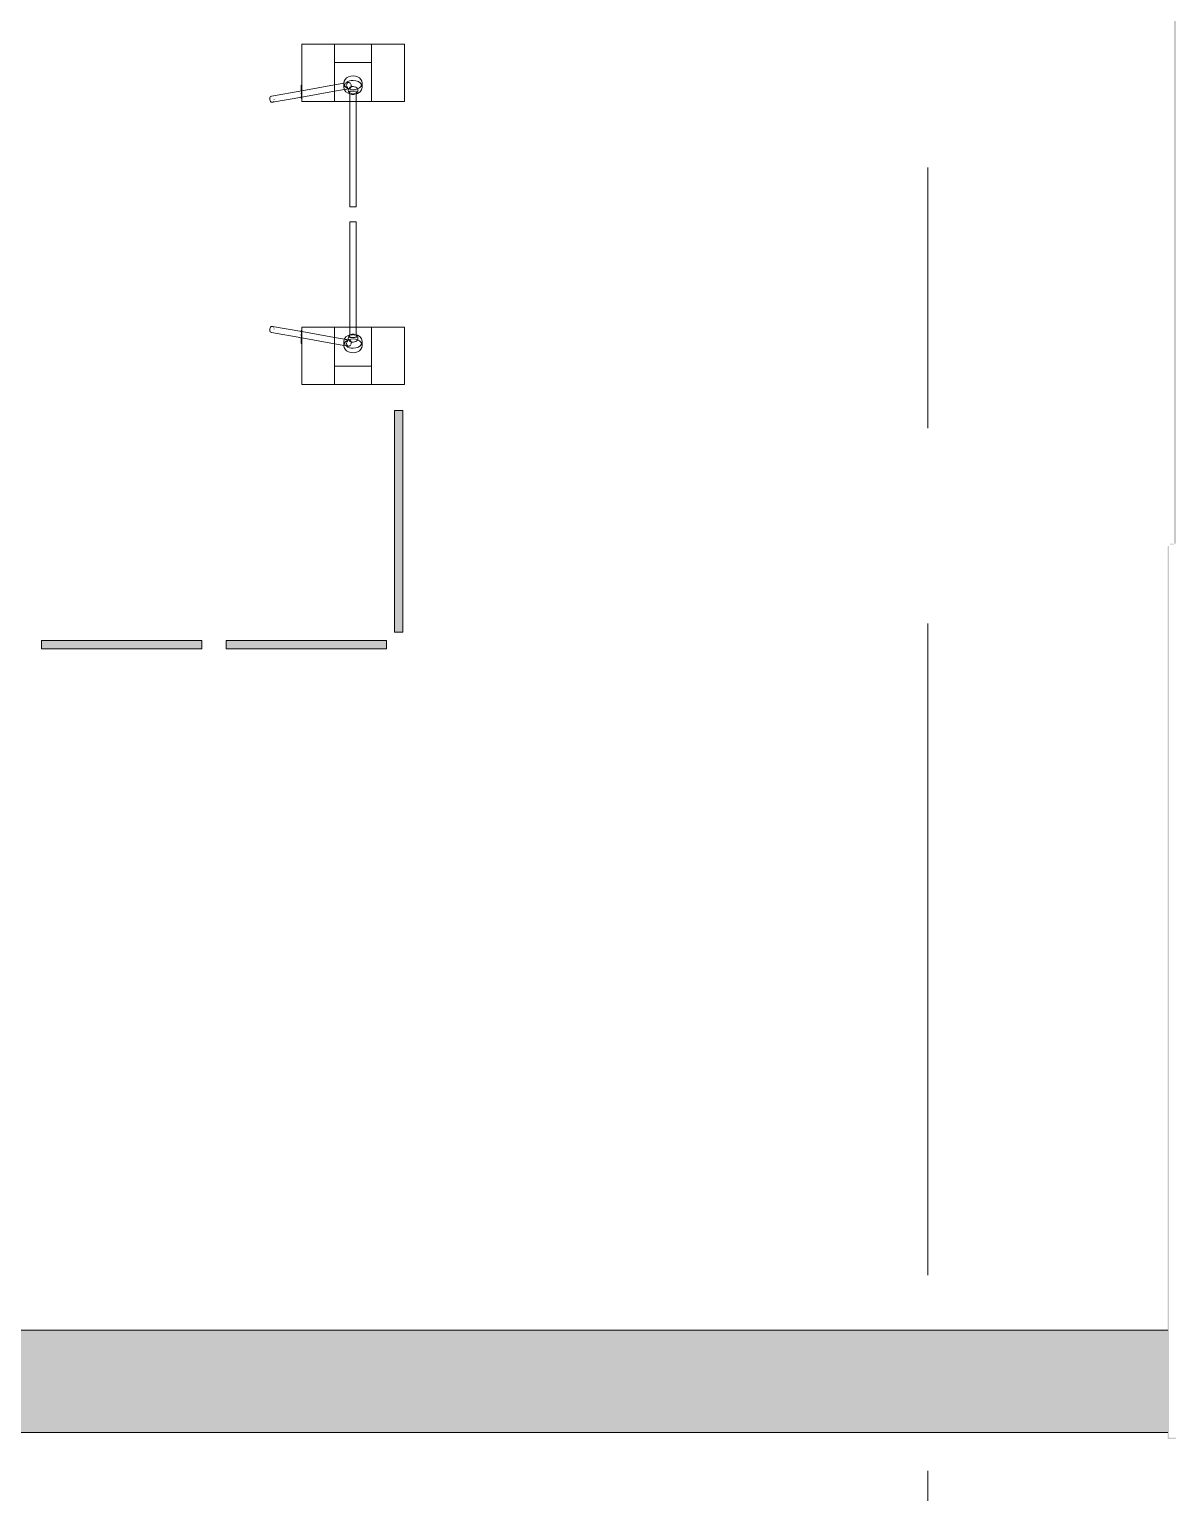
# Model space of a CAD drawing. Header units: millimetres. Extents: x -213911 to 415037, y -3642 to 107391.
# Drawn here: x 8197 to 13744, y 89792 to 96924 of the extents above; entities that cross this region are included whole.
import ezdxf

# ---------------------------------------------------------------- set-up
doc = ezdxf.new("R2010")
doc.units = ezdxf.units.MM
doc.linetypes.add('Осевая', pattern=[6350, 1270, -952.5, 3175, -952.5])
doc.layers.add('A-AREA-PATT-1', color=7, linetype='Continuous', lineweight=5, true_color=0xa5bae0, transparency=1)
doc.layers.add('A-FLOR-1', color=7, linetype='Continuous', lineweight=9, true_color=0xeef6ff, transparency=0.5)
for name, color, linetype, lineweight in [('A-FLOR', 7, 'Continuous', 9), ('A-GENM', 7, 'Continuous', 9), ('I-WALL', 7, 'Continuous', 5), ('Оси-2', 7, 'Осевая', 9)]:
    doc.layers.add(name, color=color, linetype=linetype, lineweight=lineweight)
doc.layers.add('M-EQPM-1', color=7, linetype='Continuous', lineweight=9, true_color=0xb2b2b2)

# ---------------------------------------------------------------- blocks, each defined once
blk = doc.blocks.new('Gotschlich_Турникет-трипод_Тумбовый_Modul_Cross _R18 - Modul Cross 2-Arm-31992132-Объем проектирования 1 этажа')
at = {"layer": 'A-GENM'}
for p, q in [((83, -250), (86.2, -250)), ((91.3, -250), (90.7, -250))]:
    blk.add_line(p, q, dxfattribs=at)
at = {"layer": 'M-EQPM-1'}
for p, q in [((-140, 250), (-140, 90)), ((-140, 90), (-140, 250)), ((-140, 250), (140, 250)), ((140, 250), (-140, 250)), ((140, 250), (140, 90)), ((140, 90), (140, 250)), ((-50.7, 90), (-140, 90)), ((-140, 90), (140, 90)), ((-140, 90), (-140, -90)), ((-140, 90), (-140, -90)), ((-140, -90), (-140, 90)), ((-140, 90), (-140, -90)), ((-140, 90), (140, 90)), ((-140, 90), (140, 90)), ((-140, -90), (-140, 90)), ((-140, 90), (-140, -90)), ((-140, 90), (140, 90)), ((-140, 90), (140, 90)), ((-140, 90), (140, 90)), ((-140, 90), (140, 90)), ((140, 90), (-50.7, 90)), ((-50.7, 90), (-50.7, -90)), ((140, -90), (140, 90)), ((140, -90), (140, 90)), ((140, 90), (140, -90)), ((140, -90), (140, 90)), ((140, 90), (140, -90)), ((70.8, 44.5), (49, 44.5)), ((94.8, 15), (88.7, 15)), ((140, 15), (94.8, 15)), ((653.7, 15), (140, 15)), ((47.1, -22.8), (50.9, -43.8)), ((49, -44.5), (70.8, -44.5)), ((50.9, -43.8), (59.1, -90)), ((77.3, -21.3), (76.7, -17.5)), ((78.6, -28.6), (77.7, -23.4)), ((80.4, -38.5), (79, -30.4)), ((89.6, -90), (80.9, -41)), ((88.7, -15), (94.8, -15)), ((94.8, -15), (140, -15)), ((140, -15), (653.7, -15)), ((140, -90), (-140, -90)), ((-140, -90), (-50.7, -90)), ((-140, -90), (140, -90)), ((140, -90), (-140, -90)), ((-140, -90), (140, -90)), ((140, -90), (-140, -90)), ((-140, -250), (-140, -90)), ((-140, -90), (-140, -250)), ((-140, -90), (59.2, -90)), ((-140, -90), (140, -90)), ((-50.7, -90), (140, -90)), ((59.1, -90), (87.7, -250)), ((64.5, -90), (67.3, -90)), ((67.8, -90), (71, -90)), ((71.6, -90), (74.9, -90)), ((75.6, -90), (78.8, -90)), ((79.4, -90), (82.4, -90)), ((83, -90), (85.4, -90)), ((89.1, -90), (140, -90)), ((118.2, -250), (89.6, -90)), ((140, -250), (140, -90)), ((140, -90), (140, -250)), ((-140, -250), (64.5, -250)), ((140, -250), (-140, -250)), ((63.6, -250), (60.8, -250)), ((60.8, -250), (63.6, -250)), ((60.8, -250), (60.8, -252)), ((63.6, -252), (60.8, -252)), ((60.8, -252), (63.6, -252)), ((64.9, -250), (62.5, -250)), ((62.5, -250), (65.8, -250)), ((62.5, -250), (62.5, -252)), ((65.8, -252), (62.5, -252)), ((62.5, -252), (64.9, -252)), ((63.6, -250), (65.8, -250)), ((63.6, -250), (63.6, -252)), ((65.8, -252), (63.6, -252)), ((63.9, -250), (65.6, -250)), ((63.9, -250), (63.9, -252)), ((65.6, -252), (63.9, -252)), ((65.7, -250), (64.5, -250)), ((64.5, -250), (64.5, -252)), ((64.5, -252), (65.7, -252)), ((65.6, -250), (64.9, -250)), ((64.9, -250), (64.9, -252)), ((64.9, -252), (65.6, -252)), ((65.6, -250), (65.7, -250)), ((66.4, -250), (65.6, -250)), ((65.7, -252), (65.6, -252)), ((65.6, -252), (66.4, -252)), ((65.7, -250), (67.2, -250)), ((65.7, -250), (65.7, -252)), ((67.2, -252), (65.7, -252)), ((65.8, -250), (78.2, -250)), ((65.8, -250), (65.8, -252)), ((78.2, -252), (65.8, -252)), ((78.2, -250), (66.4, -250)), ((66.4, -252), (78.2, -252)), ((67.2, -250), (78.2, -250)), ((77.5, -250), (67.2, -250)), ((67.2, -250), (77.5, -250)), ((67.2, -250), (67.2, -252)), ((67.2, -250), (73, -250)), ((76.7, -250), (67.2, -250)), ((67.2, -250), (77.5, -250)), ((77.5, -252), (67.2, -252)), ((67.2, -252), (77.5, -252)), ((78.2, -252), (67.2, -252)), ((67.2, -252), (76.7, -252)), ((73, -252), (67.2, -252)), ((69.5, -250), (68.9, -250)), ((68.9, -250), (68.9, -252)), ((68.9, -252), (69.5, -252)), ((69.8, -250), (69.5, -250)), ((69.5, -250), (69.5, -252)), ((69.5, -252), (70.9, -252)), ((70.3, -250), (69.8, -250)), ((70.9, -250), (70.3, -250)), ((78.2, -250), (70.9, -250)), ((70.9, -252), (78.2, -252)), ((73, -250), (74.2, -250)), ((73, -250), (73, -252)), ((74.2, -252), (73, -252)), ((74.2, -250), (75, -250)), ((75, -252), (74.2, -252)), ((75, -250), (78.2, -250)), ((75, -250), (75, -252)), ((78.2, -252), (75, -252)), ((78.1, -250), (76.7, -250)), ((76.7, -250), (76.7, -252)), ((76.7, -252), (78.1, -252)), ((77.5, -250), (77.9, -250)), ((77.5, -252), (77.5, -250)), ((78.3, -252), (77.5, -252)), ((77.9, -250), (78.3, -250)), ((78.6, -250), (77.9, -250)), ((77.9, -250), (77.9, -252)), ((77.9, -252), (78.6, -252)), ((80, -250), (78.1, -250)), ((78.1, -252), (80, -252)), ((78.2, -250), (79.3, -250)), ((78.2, -252), (78.2, -250)), ((79.3, -252), (78.2, -252)), ((78.3, -250), (79, -250)), ((79, -252), (78.3, -252)), ((80.3, -250), (78.6, -250)), ((78.6, -252), (80.3, -252)), ((79.3, -250), (79.3, -252)), ((80, -250), (80, -252)), ((80.3, -250), (83.1, -250)), ((83.1, -250), (80.3, -250)), ((80.3, -250), (80.3, -252)), ((80.3, -250), (80.3, -252)), ((80.3, -250), (88.1, -250)), ((80.3, -252), (83.1, -252)), ((83.1, -252), (80.3, -252)), ((81.4, -250), (81.4, -252)), ((86.3, -250), (83, -250)), ((83, -250), (86.2, -250)), ((83, -250), (83, -252)), ((86.2, -252), (83, -252)), ((83, -252), (86.3, -252)), ((83.1, -250), (83.1, -252)), ((86.2, -252), (86.2, -250)), ((86.9, -250), (86.3, -250)), ((86.3, -250), (86.3, -252)), ((86.3, -252), (86.9, -252)), ((86.9, -250), (86.9, -252)), ((88.3, -250), (87.5, -250)), ((87.5, -250), (87.5, -252)), ((87.5, -252), (88.3, -252)), ((87.7, -250), (114, -397.6)), ((89.2, -250), (88.3, -250)), ((88.3, -250), (88.3, -252)), ((88.3, -252), (89.2, -252)), ((90.1, -250), (89.2, -250)), ((89.2, -250), (89.2, -252)), ((89.2, -252), (90.1, -252)), ((90.1, -252), (90.1, -250)), ((91.3, -250), (90.7, -250)), ((90.7, -250), (90.7, -252)), ((90.7, -252), (91.3, -252)), ((91.3, -250), (91.3, -252)), ((91.5, -250), (91.5, -252)), ((93.7, -250), (93.7, -252)), ((94.6, -250), (94.6, -252)), ((96.9, -250), (96.9, -252)), ((97.1, -250), (99.1, -250)), ((97.1, -252), (97.1, -250)), ((99.1, -252), (97.1, -252)), ((99.1, -250), (99.9, -250)), ((99.1, -250), (99.1, -252)), ((99.9, -252), (99.1, -252)), ((99.9, -250), (102, -250)), ((99.9, -250), (99.9, -252)), ((102, -252), (99.9, -252)), ((102, -250), (102, -252)), ((102.1, -250), (102.1, -252)), ((102.1, -252), (104.5, -252)), ((104.5, -252), (102.1, -252)), ((105.3, -250), (105.3, -252)), ((106.9, -252), (106.9, -250)), ((106.9, -250), (106.9, -252)), ((107, -250), (107, -252)), ((107, -250), (107, -252)), ((110, -252), (110, -250)), ((110, -250), (110, -252)), ((110.1, -250), (110.1, -252)), ((110.1, -250), (110.1, -252)), ((111.8, -250), (111.8, -252)), ((111.9, -250), (111.9, -252)), ((115.5, -250), (117.8, -250)), ((115.5, -252), (115.5, -250)), ((117.8, -252), (115.5, -252)), ((117.8, -250), (115.6, -250)), ((115.6, -250), (115.6, -252)), ((115.6, -252), (117.8, -252)), ((116, -250), (116, -252)), ((120.2, -250), (117.8, -250)), ((117.8, -250), (117.8, -252)), ((117.8, -250), (117.8, -252)), ((117.8, -252), (120.2, -252)), ((117.9, -250), (140, -250)), ((143.6, -392.3), (118.2, -250)), ((123.8, -250), (119.8, -250)), ((119.8, -250), (123.8, -250)), ((119.8, -250), (119.8, -252)), ((123.8, -252), (119.8, -252)), ((119.8, -252), (123.8, -252)), ((120.1, -250), (123.8, -250)), ((120.1, -250), (120.1, -252)), ((123.8, -252), (120.1, -252)), ((123.8, -250), (120.2, -250)), ((120.2, -250), (120.2, -252)), ((120.2, -252), (123.8, -252)), ((123.8, -250), (123.8, -252)), ((123.8, -250), (123.8, -252))]:
    blk.add_line(p, q, dxfattribs=at)
for centre, major_axis, ratio, start_param, end_param in [((49, 0), (0, 44.5), 0.767231, 4.712389, 7.853982), ((49, 0), (0, 44.5), 0.767231, 1.570796, 4.712389), ((70.8, 0), (0, 44.5), 0.767231, 0.334478, 1.570796), ((70.8, 0), (0, 44.5), 0.767231, 1.570796, 2.379658), ((70.8, 0), (0, 44.5), 0.767231, 0, 0.261799), ((85, 0), (0, 23.8), 0.767231, 0.363973, 1.570796), ((85, 0), (0, 23.8), 0.767231, 1.570796, 2.040343), ((70.8, 0), (0, 44.5), 0.767231, 4.886662, 6.283185), ((85, 0), (0, 23.8), 0.767231, 5.969026, 6.597345), ((88.7, 0), (0, 15), 0.001848, 0, 0.523599), ((88.7, 0), (0, 15), 0.001848, 6.021386, 6.283185), ((88.7, 0), (0, 15), 0.001848, 5.759587, 6.021386), ((88.7, 0), (0, 15), 0.001848, 0.785398, 1.047198), ((88.7, 0), (0, 15), 0.001848, 4.974188, 5.497787), ((88.7, 0), (0, 15), 0.001848, 1.047198, 1.308997), ((88.7, 0), (0, 15), 0.001848, 4.712389, 4.925612), ((88.7, 0), (0, 15), 0.001848, 1.359645, 1.570796), ((88.7, 0), (0, 15), 0.001848, 1.570796, 1.781948), ((88.7, 0), (0, 15), 0.001848, 4.499166, 4.712389), ((85, 0), (0, 23.8), 0.767231, 5.415366, 5.943804), ((85, 0), (0, 23.8), 0.767231, 5.049822, 5.16316), ((85, 0), (0, 23.8), 0.767231, 4.887057, 5.046168), ((85, 0), (0, 23.8), 0.767231, 4.712389, 4.882857), ((70.8, 0), (0, 44.5), 0.767231, 4.803749, 4.886662), ((70.8, 0), (0, 44.5), 0.767231, 4.712389, 4.801245), ((653.7, 0), (0, 15), 0.001848, 0, 1.308972), ((653.7, 0), (0, 15), 0.001848, 4.712389, 6.283185), ((653.7, 0), (0, 15), 0.001848, 1.308997, 1.570771), ((653.7, 0), (0, 15), 0.001848, 1.570796, 1.832571), ((653.7, 0), (0, 15), 0.001848, 3.141593, 4.712389), ((61.9, -20.2), (14.8, 2.6), 0.738826, 2.696356, 3.743553), ((70.8, 0), (0, 44.5), 0.767231, 2.457546, 2.553981), ((61.9, -20.2), (14.8, 2.6), 0.738826, 2.172757, 2.434556), ((61.9, -20.2), (14.8, 2.6), 0.738826, 3.743553, 4.528951), ((61.9, -20.2), (14.8, 2.6), 0.738826, 1.48862, 1.910957), ((70.8, 0), (0, 44.5), 0.767231, 2.667963, 2.774392), ((61.9, -20.2), (14.8, 2.6), 0.738826, 0.601961, 1.387359), ((61.9, -20.2), (14.8, 2.6), 0.738826, 4.790751, 5.837948), ((70.8, 0), (0, 44.5), 0.767231, 2.994738, 3.141593), ((85, 0), (0, 23.8), 0.767231, 2.040343, 2.425584), ((70.8, 0), (0, 44.5), 0.767231, 3.141593, 4.474053), ((61.9, -20.2), (14.8, 2.6), 0.738826, 6.099748, 6.885146), ((85, 0), (0, 23.8), 0.767231, 2.61273, 2.77762), ((85, 0), (0, 23.8), 0.767231, 2.827433, 3.455752), ((88.7, 0), (0, 15), 0.001848, 1.832596, 2.094395), ((88.7, 0), (0, 15), 0.001848, 3.926991, 4.45059), ((88.7, 0), (0, 15), 0.001848, 2.094395, 2.356194), ((88.7, 0), (0, 15), 0.001848, 2.617994, 3.141593), ((88.7, 0), (0, 15), 0.001848, 3.141593, 3.665191), ((85, 0), (0, 23.8), 0.767231, 3.480974, 4.008753), ((85, 0), (0, 23.8), 0.767231, 4.261618, 4.371827), ((85, 0), (0, 23.8), 0.767231, 4.374955, 4.533819), ((85, 0), (0, 23.8), 0.767231, 4.537721, 4.707905), ((70.8, 0), (0, 44.5), 0.767231, 4.474053, 4.533992), ((70.8, 0), (0, 44.5), 0.767231, 4.535895, 4.618702), ((70.8, 0), (0, 44.5), 0.767231, 4.621029, 4.709763), ((653.7, 0), (0, 15), 0.001848, 1.832596, 3.141593), ((128.8, -395), (14.8, 2.6), 0.738826, 2.958155, 3.141593), ((128.8, -395), (14.8, 2.6), 0.738826, 3.141593, 3.743553), ((128.8, -395), (14.8, 2.6), 0.738826, 3.743553, 6.361547), ((128.8, -395), (14.8, 2.6), 0.738826, 1.227883, 1.387359), ((128.8, -395), (14.8, 2.6), 0.738826, 0.340161, 0.601961)]:
    blk.add_ellipse(centre, major_axis=major_axis, ratio=ratio, start_param=start_param, end_param=end_param, dxfattribs=at)
blk = doc.blocks.new('Gotschlich_Турникет-трипод_Тумбовый_Modul_Cross _R18 - Modul Cross 2-Arm-31997083-Объем проектирования 1 этажа')
at = {"layer": 'A-GENM'}
for p, q in [((83, 250), (86.2, 250)), ((91.3, 250), (90.7, 250))]:
    blk.add_line(p, q, dxfattribs=at)
at = {"layer": 'M-EQPM-1'}
for p, q in [((114, 397.6), (87.7, 250)), ((118.2, 250), (143.6, 392.3)), ((-140, 250), (-140, 90)), ((-140, 90), (-140, 250)), ((64.5, 250), (-140, 250)), ((-140, 250), (140, 250)), ((87.7, 250), (59.1, 90)), ((63.6, 252), (60.8, 252)), ((60.8, 252), (63.6, 252)), ((60.8, 252), (60.8, 250)), ((63.6, 250), (60.8, 250)), ((60.8, 250), (63.6, 250)), ((64.9, 252), (62.5, 252)), ((62.5, 252), (65.8, 252)), ((62.5, 252), (62.5, 250)), ((65.8, 250), (62.5, 250)), ((62.5, 250), (64.9, 250)), ((63.6, 252), (65.8, 252)), ((63.6, 252), (63.6, 250)), ((65.8, 250), (63.6, 250)), ((63.9, 252), (65.6, 252)), ((63.9, 252), (63.9, 250)), ((65.6, 250), (63.9, 250)), ((65.7, 252), (64.5, 252)), ((64.5, 252), (64.5, 250)), ((64.5, 250), (65.7, 250)), ((65.6, 252), (64.9, 252)), ((64.9, 252), (64.9, 250)), ((64.9, 250), (65.6, 250)), ((65.6, 252), (65.7, 252)), ((66.4, 252), (65.6, 252)), ((65.7, 250), (65.6, 250)), ((65.6, 250), (66, 250)), ((65.7, 252), (67.2, 252)), ((65.7, 252), (65.7, 250)), ((67.2, 250), (65.7, 250)), ((65.8, 252), (78.2, 252)), ((65.8, 252), (65.8, 250)), ((78.2, 250), (65.8, 250)), ((66, 250), (66.4, 250)), ((78.2, 252), (66.4, 252)), ((66.4, 250), (78.2, 250)), ((67.2, 252), (78.2, 252)), ((77.5, 252), (67.2, 252)), ((67.2, 252), (77.5, 252)), ((67.2, 252), (67.2, 250)), ((67.2, 252), (73, 252)), ((76.7, 252), (67.2, 252)), ((77.5, 250), (67.2, 250)), ((67.2, 250), (77.5, 250)), ((78.2, 250), (67.2, 250)), ((67.2, 250), (76.7, 250)), ((73, 250), (67.2, 250)), ((77.5, 250), (67.2, 250)), ((69.5, 252), (68.9, 252)), ((68.9, 252), (68.9, 250)), ((68.9, 250), (69.5, 250)), ((70.9, 252), (69.5, 252)), ((69.5, 252), (69.5, 250)), ((69.5, 250), (70.9, 250)), ((78.2, 252), (70.9, 252)), ((70.9, 250), (78.2, 250)), ((73, 252), (73.2, 252)), ((73, 252), (73, 250)), ((73.2, 250), (73, 250)), ((73.2, 252), (73.5, 252)), ((73.5, 250), (73.2, 250)), ((73.5, 252), (73.7, 252)), ((73.7, 250), (73.5, 250)), ((73.7, 252), (73.9, 252)), ((73.9, 250), (73.7, 250)), ((73.9, 252), (74.1, 252)), ((74.1, 250), (73.9, 250)), ((74.1, 252), (74.2, 252)), ((74.2, 250), (74.1, 250)), ((74.2, 252), (75, 252)), ((75, 250), (74.2, 250)), ((75, 252), (78.2, 252)), ((75, 252), (75, 250)), ((78.2, 250), (75, 250)), ((77.6, 252), (76.7, 252)), ((76.7, 252), (76.7, 250)), ((76.7, 250), (77, 250)), ((77, 250), (77.3, 250)), ((77.3, 250), (77.6, 250)), ((77.5, 252), (78.3, 252)), ((77.5, 250), (77.5, 252)), ((78.3, 250), (77.5, 250)), ((77.8, 252), (77.6, 252)), ((77.6, 250), (77.8, 250)), ((78, 252), (77.8, 252)), ((77.8, 250), (78, 250)), ((78.6, 252), (77.9, 252)), ((77.9, 252), (77.9, 250)), ((77.9, 250), (78.6, 250)), ((78.1, 252), (78, 252)), ((78, 250), (78.1, 250)), ((80, 252), (78.1, 252)), ((78.1, 250), (80, 250)), ((78.2, 252), (79.3, 252)), ((78.2, 250), (78.2, 252)), ((79.3, 250), (78.2, 250)), ((78.3, 252), (79, 252)), ((79, 250), (78.3, 250)), ((80.3, 252), (78.6, 252)), ((78.6, 250), (80.3, 250)), ((79.3, 252), (79.3, 250)), ((80, 252), (80, 250)), ((80.3, 252), (83.1, 252)), ((83.1, 252), (80.3, 252)), ((80.3, 252), (80.3, 250)), ((80.3, 252), (80.3, 250)), ((80.3, 250), (83.1, 250)), ((83.1, 250), (80.3, 250)), ((88.1, 250), (80.3, 250)), ((81.4, 252), (81.4, 250)), ((86.3, 252), (83, 252)), ((83, 252), (86.2, 252)), ((83, 252), (83, 250)), ((86.2, 250), (83, 250)), ((83, 250), (86.3, 250)), ((83.1, 252), (83.1, 250)), ((86.2, 250), (86.2, 252)), ((86.9, 252), (86.3, 252)), ((86.3, 252), (86.3, 250)), ((86.3, 250), (86.9, 250)), ((86.9, 252), (86.9, 250)), ((88.3, 252), (87.5, 252)), ((87.5, 252), (87.5, 250)), ((87.5, 250), (88.3, 250)), ((89.2, 252), (88.3, 252)), ((88.3, 252), (88.3, 250)), ((88.3, 250), (89.2, 250)), ((90.1, 252), (89.2, 252)), ((89.2, 252), (89.2, 250)), ((89.2, 250), (90.1, 250)), ((89.6, 90), (118.2, 250)), ((90.1, 250), (90.1, 252)), ((91.3, 252), (90.7, 252)), ((90.7, 252), (90.7, 250)), ((90.7, 250), (91.3, 250)), ((91.3, 252), (91.3, 250)), ((91.5, 252), (91.5, 250)), ((93.7, 252), (93.7, 250)), ((94.6, 252), (94.6, 250)), ((96.9, 252), (96.9, 250)), ((97.1, 252), (99.1, 252)), ((97.1, 250), (97.1, 252)), ((99.1, 250), (97.1, 250)), ((99.1, 252), (99.9, 252)), ((99.1, 252), (99.1, 250)), ((99.9, 250), (99.1, 250)), ((99.9, 252), (102, 252)), ((99.9, 252), (99.9, 250)), ((102, 250), (99.9, 250)), ((102, 252), (102, 250)), ((102.1, 252), (104.5, 252)), ((104.5, 252), (102.1, 252)), ((102.1, 252), (102.1, 250)), ((105.3, 252), (105.3, 250)), ((106.9, 250), (106.9, 252)), ((106.9, 252), (106.9, 250)), ((107, 252), (107, 250)), ((107, 252), (107, 250)), ((110, 250), (110, 252)), ((110, 252), (110, 250)), ((110.1, 252), (110.1, 250)), ((110.1, 252), (110.1, 250)), ((111.8, 252), (111.8, 250)), ((111.9, 252), (111.9, 250)), ((115.5, 252), (117.8, 252)), ((115.5, 250), (115.5, 252)), ((117.8, 250), (115.5, 250)), ((117.8, 252), (115.6, 252)), ((115.6, 252), (115.6, 250)), ((115.6, 250), (117.8, 250)), ((116, 252), (116, 250)), ((120.2, 252), (117.8, 252)), ((117.8, 252), (117.8, 250)), ((117.8, 252), (117.8, 250)), ((117.8, 250), (120.2, 250)), ((140, 250), (117.9, 250)), ((123.8, 252), (119.8, 252)), ((119.8, 252), (123.8, 252)), ((119.8, 252), (119.8, 250)), ((123.8, 250), (119.8, 250)), ((119.8, 250), (123.8, 250)), ((120.1, 252), (123.8, 252)), ((120.1, 252), (120.1, 250)), ((123.8, 250), (120.1, 250)), ((123.8, 252), (120.2, 252)), ((120.2, 252), (120.2, 250)), ((120.2, 250), (123.8, 250)), ((123.8, 252), (123.8, 250)), ((123.8, 252), (123.8, 250)), ((140, 250), (140, 90)), ((140, 90), (140, 250)), ((-50.7, 90), (-140, 90)), ((-140, 90), (140, 90)), ((-140, 90), (-140, -90)), ((-140, 90), (-140, -90)), ((-140, 90), (-140, -90)), ((-140, -90), (-140, 90)), ((140, 90), (-140, 90)), ((-140, 90), (140, 90)), ((-140, 90), (-140, -90)), ((-140, -90), (-140, 90)), ((140, 90), (-140, 90)), ((-140, 90), (140, 90)), ((59.2, 90), (-140, 90)), ((140, 90), (-140, 90)), ((140, 90), (-50.7, 90)), ((-50.7, 90), (-50.7, -90)), ((59.1, 90), (50.9, 43.8)), ((67.3, 90), (64.5, 90)), ((71, 90), (67.8, 90)), ((74.9, 90), (71.6, 90)), ((78.8, 90), (75.6, 90)), ((82.4, 90), (79.4, 90)), ((80.9, 41), (89.6, 90)), ((85.4, 90), (83, 90)), ((140, 90), (89.1, 90)), ((140, -90), (140, 90)), ((140, 90), (140, -90)), ((140, -90), (140, 90)), ((140, 90), (140, -90)), ((140, -90), (140, 90)), ((50.9, 43.8), (47.1, 22.8)), ((70.8, 44.5), (49, 44.5)), ((76.7, 17.5), (77.3, 21.3)), ((77.7, 23.4), (78.6, 28.6)), ((79, 30.4), (80.4, 38.5)), ((94.8, 15), (88.7, 15)), ((140, 15), (94.8, 15)), ((653.7, 15), (140, 15)), ((49, -44.5), (70.8, -44.5)), ((88.7, -15), (94.8, -15)), ((94.8, -15), (140, -15)), ((140, -15), (653.7, -15)), ((140, -90), (-140, -90)), ((-140, -90), (-50.7, -90)), ((140, -90), (-140, -90)), ((140, -90), (-140, -90)), ((140, -90), (-140, -90)), ((140, -90), (-140, -90)), ((-140, -250), (-140, -90)), ((-140, -90), (-140, -250)), ((140, -90), (-140, -90)), ((140, -90), (-140, -90)), ((-50.7, -90), (140, -90)), ((140, -250), (140, -90)), ((140, -90), (140, -250)), ((140, -250), (-140, -250)), ((-140, -250), (140, -250))]:
    blk.add_line(p, q, dxfattribs=at)
for centre, major_axis, ratio, start_param, end_param in [((128.8, 395), (-14.8, 2.6), 0.738826, 0, 0.183438), ((128.8, 395), (-14.8, 2.6), 0.738826, 5.681225, 6.283185), ((128.8, 395), (-14.8, 2.6), 0.738826, 3.063231, 5.681225), ((128.8, 395), (-14.8, 2.6), 0.738826, 1.754234, 1.913709), ((128.8, 395), (-14.8, 2.6), 0.738826, 2.539632, 2.801431), ((49, 0), (0, 44.5), 0.767231, 4.712389, 7.853982), ((70.8, 0), (0, 44.5), 0.767231, 0.761935, 1.570796), ((61.9, 20.2), (-14.8, 2.6), 0.738826, 5.681225, 6.728422), ((70.8, 0), (0, 44.5), 0.767231, 0.587612, 0.684046), ((61.9, 20.2), (-14.8, 2.6), 0.738826, 0.707036, 0.968836), ((61.9, 20.2), (-14.8, 2.6), 0.738826, 5.419425, 5.681225), ((61.9, 20.2), (-14.8, 2.6), 0.738826, 4.895827, 5.419425), ((61.9, 20.2), (-14.8, 2.6), 0.738826, 1.230635, 1.652973), ((70.8, 0), (0, 44.5), 0.767231, 0.367201, 0.47363), ((61.9, 20.2), (-14.8, 2.6), 0.738826, 1.754234, 2.539632), ((61.9, 20.2), (-14.8, 2.6), 0.738826, 3.58683, 4.634027), ((70.8, 0), (0, 44.5), 0.767231, 0, 0.146855), ((85, 0), (0, 23.8), 0.767231, 1.10125, 1.570796), ((85, 0), (0, 23.8), 0.767231, 0.716008, 1.10125), ((70.8, 0), (0, 44.5), 0.767231, 4.950725, 6.283185), ((61.9, 20.2), (-14.8, 2.6), 0.738826, 2.539632, 3.32503), ((85, 0), (0, 23.8), 0.767231, 0.363973, 0.528862), ((85, 0), (0, 23.8), 0.767231, 5.969026, 6.597345), ((88.7, 0), (0, 15), 0.001848, 0, 0.523599), ((88.7, 0), (0, 15), 0.001848, 5.759587, 6.283185), ((88.7, 0), (0, 15), 0.001848, 0.785398, 1.047198), ((88.7, 0), (0, 15), 0.001848, 4.974188, 5.497787), ((88.7, 0), (0, 15), 0.001848, 1.047198, 1.308997), ((88.7, 0), (0, 15), 0.001848, 4.712389, 4.925612), ((88.7, 0), (0, 15), 0.001848, 1.359645, 1.570796), ((85, 0), (0, 23.8), 0.767231, 5.416024, 5.943804), ((85, 0), (0, 23.8), 0.767231, 5.052951, 5.16316), ((85, 0), (0, 23.8), 0.767231, 4.890959, 5.049822), ((85, 0), (0, 23.8), 0.767231, 4.716873, 4.887057), ((70.8, 0), (0, 44.5), 0.767231, 4.890786, 4.950725), ((70.8, 0), (0, 44.5), 0.767231, 4.806076, 4.888883), ((70.8, 0), (0, 44.5), 0.767231, 4.715015, 4.803749), ((653.7, 0), (0, 15), 0.001848, 0, 1.308997), ((653.7, 0), (0, 15), 0.001848, 4.712389, 6.283185), ((653.7, 0), (0, 15), 0.001848, 1.309022, 1.570796), ((49, 0), (0, 44.5), 0.767231, 1.570796, 3.665191), ((70.8, 0), (0, 44.5), 0.767231, 1.570796, 2.807115), ((70.8, 0), (0, 44.5), 0.767231, 2.879793, 3.141593), ((49, 0), (0, 44.5), 0.767231, 3.665191, 4.712389), ((85, 0), (0, 23.8), 0.767231, 1.570796, 2.77762), ((70.8, 0), (0, 44.5), 0.767231, 3.141593, 4.538116), ((85, 0), (0, 23.8), 0.767231, 2.827433, 3.455752), ((88.7, 0), (0, 15), 0.001848, 1.570796, 1.781948), ((88.7, 0), (0, 15), 0.001848, 4.499166, 4.712389), ((88.7, 0), (0, 15), 0.001848, 1.832596, 2.094395), ((88.7, 0), (0, 15), 0.001848, 3.926991, 4.45059), ((88.7, 0), (0, 15), 0.001848, 2.094395, 2.356194), ((88.7, 0), (0, 15), 0.001848, 2.617994, 3.141593), ((88.7, 0), (0, 15), 0.001848, 3.403392, 3.665191), ((88.7, 0), (0, 15), 0.001848, 3.141593, 3.403392), ((85, 0), (0, 23.8), 0.767231, 3.480974, 4.009412), ((85, 0), (0, 23.8), 0.767231, 4.261618, 4.374955), ((85, 0), (0, 23.8), 0.767231, 4.37861, 4.537721), ((85, 0), (0, 23.8), 0.767231, 4.541921, 4.712389), ((70.8, 0), (0, 44.5), 0.767231, 4.538116, 4.621029), ((70.8, 0), (0, 44.5), 0.767231, 4.623533, 4.712389), ((653.7, 0), (0, 15), 0.001848, 1.570822, 1.832596), ((653.7, 0), (0, 15), 0.001848, 3.141593, 4.712389), ((653.7, 0), (0, 15), 0.001848, 1.832621, 3.141593)]:
    blk.add_ellipse(centre, major_axis=major_axis, ratio=ratio, start_param=start_param, end_param=end_param, dxfattribs=at)
blk = doc.blocks.new('1floor')
at = {"layer": 'A-AREA-PATT-1'}
h = blk.add_hatch(color=256, dxfattribs=at)
h.paths.add_polyline_path([(3730, 7883), (3780, 7883.1), (3780, 7900), (3730, 7900)])
h.paths.add_polyline_path([(4505, 7883), (4555, 7883), (4555, 7900), (4505, 7900), (4505, 7890.1)])
h.paths.add_polyline_path([(6395, 7883), (6405, 7883), (6405, 7900), (6355, 7900), (6355, 7883), (6392.3, 7883)])
h.paths.add_polyline_path([(6980, 7883), (7030, 7883), (7030, 7900), (6980, 7900), (6980, 7896.3)])
h.paths.add_polyline_path([(7660, 7883), (7660, 7900), (7610, 7900), (7610, 7883), (7650, 7883)])
h.paths.add_polyline_path([(20062, 7920.5), (20070.3, 7920.9), (20070.3, 9050), (20053.3, 9050), (20053.3, 7920.5)])
h.paths.add_polyline_path([(20053.3, 10850), (20070.3, 10850), (20070.3, 10874), (13684.5, 10874), (13684.5, 15220), (13679, 15218.9), (13679, 10868.5), (20053.3, 10868.5), (20053.3, 10860)])
h.paths.add_polyline_path([(9872.6, 14719.2), (9872.6, 14759.2), (9092.6, 14759.2), (9092.6, 14719.2)])
h.paths.add_polyline_path([(8601.2, 14719.2), (8972.6, 14719.2), (8972.6, 14759.2), (8192.6, 14759.2), (8192.6, 14719.2)])
h.paths.add_polyline_path([(7098.5, 14719.2), (8072.6, 14719.2), (8072.6, 14759.2), (7098.5, 14759.2), (7098.5, 14739.2)])
h.paths.add_polyline_path([(9952.6, 14799.2), (9952.6, 15879.2), (9912.6, 15879.2), (9912.6, 14799.2), (9932.6, 14799.2)])
h.paths.add_polyline_path([(13690, 15225.5), (13710, 15225.5), (13710, 15231), (13690, 15231)])
h.paths.add_polyline_path([(6780, 15235), (6780, 15270), (6570, 15270), (6570, 15235), (6774, 15235)])
h.paths.add_polyline_path([(6731.6, 15295), (6760, 15295), (6760, 15345), (6610, 15345), (6610, 15975), (6760, 15975), (6760, 16025), (6610, 16025), (6610, 16123), (6570, 16123), (6570, 15305), (6610, 15305), (6610, 15295)])
h.paths.add_polyline_path([(6570, 17627), (6610, 17627), (6610, 17725), (6760, 17725), (6760, 17775), (6610, 17775), (6610, 18325), (6760, 18325), (6760, 18375), (6610, 18375), (6610, 18975), (6760, 18975), (6760, 19025), (6610, 19025), (6610, 19123), (6570, 19123), (6570, 17670.9)])
h.paths.add_polyline_path([(9952.6, 17799.2), (9952.6, 18429.2), (9912.6, 18429.2), (9912.6, 17799.2), (9932.6, 17799.2)])
h.paths.add_polyline_path([(13710, 17821), (13710, 17825.5), (13690, 17825.5), (13690, 17821), (13710, 17821)])
h.paths.add_polyline_path([(13679, 17825.5), (13684.5, 17827.6), (13682.2, 18474.5), (13679, 18474.4), (13679, 17826.4)])
h.paths.add_polyline_path([(13690, 18479), (13710, 18479), (13710, 18490), (13679, 18490), (13679, 18479), (13684.5, 18479)])
h.paths.add_polyline_path([(9952.6, 18549.2), (9952.6, 19179.2), (9912.6, 19179.2), (9912.6, 18549.2), (9932.6, 18549.2)])
h.paths.add_polyline_path([(9932.6, 19299.2), (9952.6, 19299.2), (9950.8, 20632.7), (9912.6, 20632.7), (9912.6, 19299.2)])
h.paths.add_polyline_path([(6610, 20627), (6610, 20725), (6760, 20725), (6760, 20770), (6570, 20770), (6570, 20627)])
h.paths.add_polyline_path([(13692.3, 21569), (13710, 21569.3), (13710, 21574.5), (13684.5, 21574.5), (13684.5, 22224.5), (13679, 22224.5), (13679, 21569), (13690, 21569)])
h.paths.add_polyline_path([(13710, 22224.5), (13710, 22232), (13700, 22232), (13700, 22224.5)])
h.paths.add_polyline_path([(6685, 27100), (6685, 27250), (6635, 27250), (6635, 27100)])
h.paths.add_polyline_path([(5835, 27100), (5835, 27250), (5785, 27250), (5785, 27100)])
h.paths.add_polyline_path([(7485, 27100), (7535, 27100), (7535, 27250), (7485, 27250), (7485, 27195.3)])
h.paths.add_polyline_path([(8385, 27100), (8385, 27150), (9089.5, 27150), (9089.5, 27250), (8335, 27250), (8335, 27100)])
h.paths.add_polyline_path([(12635.3, 27100), (12635.3, 27150), (13410.3, 27150), (13410.3, 27100), (13460.3, 27100), (13460.3, 27150), (13689.5, 27150), (13689.5, 27250), (11735.3, 27250), (11735.3, 27100), (11785.3, 27100), (11785.3, 27150), (12585.3, 27150), (12585.3, 27100)])
h.paths.add_polyline_path([(4985, 27100), (4985, 27250), (4680.5, 27250), (4680.5, 27150), (4935, 27150), (4935, 27100)])
h.paths.add_polyline_path([(10035, 27100), (10085, 27100), (10085, 27150), (10885, 27150), (10885, 27100), (10935, 27100), (10935, 27150), (11285, 27150), (11285, 27250), (10035, 27250), (10035, 27156.3)])
at = {"layer": 'A-FLOR-1'}
h = blk.add_hatch(color=256, dxfattribs=at)
h.paths.add_polyline_path([(61053.3, 500), (61410, 500.5), (61410, 7050), (60910, 7049.5), (60910, 500)])
h.paths.add_polyline_path([(56456.6, 500), (56910, 500.5), (56910, 7050), (56844.1, 7049.5), (56903.3, 7015.3), (56410, 6161.1), (56410, 5444.8), (56903.3, 4590.6), (56839, 4553.1), (56903.3, 4515.9), (56410, 3661.8), (56410, 2946.5), (56903.3, 2092.3), (56838.3, 2054.8), (56410, 2796.5), (56410, 1312.4), (56838.3, 2054.1), (56903.3, 2016.6), (56410, 1162.4), (56411.4, 500), (56417.1, 500)])
h.paths.add_polyline_path([(51917.1, 500), (52410, 500.5), (52410, 7050), (51910, 7049.5), (51910, 500)])
h.paths.add_polyline_path([(42922.5, 501), (43410, 501.5), (43410, 7050), (42910, 7049.5), (42910, 501), (42917.2, 501)])
h.paths.add_polyline_path([(33606.1, 520), (33610, 520.5), (33610, 3600), (33010, 3600), (33010, 520), (33202, 520)])
h.paths.add_polyline_path([(29810, 520), (29810, 3600), (29628.7, 3600), (29630.7, 520)])
h.paths.add_polyline_path([(29389.7, 520), (29389.2, 3600), (29210, 3600), (29210, 520), (29388.7, 520)])
h.paths.add_polyline_path([(25981.2, 520), (26160, 520.5), (26160, 3600), (25560, 3600), (25561.1, 520)])
h.paths.add_polyline_path([(22370.9, 520), (22510, 520.5), (22510, 3600), (21910, 3600), (21911.1, 520), (21913.9, 520)])
h.paths.add_polyline_path([(17260, 520), (17260, 3600), (16660, 3600), (16660, 520), (17258.9, 520)])
h.paths.add_polyline_path([(12571.3, 520), (12760, 520.5), (12760, 3600), (12160, 3600), (12161.1, 520)])
h.paths.add_polyline_path([(8256.1, 520), (8260, 520.5), (8260, 3600), (7660, 3600), (7660, 520), (7929.4, 520)])
h.paths.add_polyline_path([(56410, 3811.7), (56838.1, 4553.5), (56410, 5294.8), (56410, 3980)])
h.paths.add_polyline_path([(80842.1, 4158), (80850, 4158), (80850, 9072), (80350, 9072), (80350, 4158), (80652.4, 4158)])
h.paths.add_polyline_path([(33338.5, 4200), (33610, 4200), (33610, 4255.2), (33572.1, 4316.9), (33542.1, 4389.4), (33523.8, 4465.7), (33517.6, 4543.9), (33526.3, 4632.5), (33542.1, 4698.4), (33572.1, 4770.9), (33610, 4834.1), (33610, 7280), (33010, 7279.5), (33010, 4200), (33282.3, 4200)])
h.paths.add_polyline_path([(29389.7, 4200), (29388.7, 6962), (29210, 6962), (29210, 4200), (29389.2, 4200)])
h.paths.add_polyline_path([(29628.7, 4200), (29810, 4200), (29809.7, 7280), (29628.7, 7279), (29628.7, 4232.7)])
h.paths.add_polyline_path([(25560, 4200), (26160, 4200), (26159.4, 6971), (25560, 6969.5), (25560, 4232.7)])
h.paths.add_polyline_path([(22510, 4200), (22510, 7280), (21910, 7279.5), (21910, 4200), (22238.5, 4200)])
h.paths.add_polyline_path([(16660, 4200), (17260, 4200), (17260, 4370), (16660, 4369.5), (16660, 4232.7)])
h.paths.add_polyline_path([(12160, 4200), (12760, 4200), (12760, 7050), (12160, 7049.5), (12160, 4232.7)])
h.paths.add_polyline_path([(7660, 4200), (8260, 4200), (8260, 7120), (7660, 7119.5), (7660, 4232.7)])
h.paths.add_polyline_path([(16810, 4940), (16809.1, 4940.9), (16803.2, 4940)])
h.paths.add_polyline_path([(16782, 4951), (16799, 4951), (16799, 7189), (16660, 7189), (16660, 4951)])
h.paths.add_polyline_path([(56410, 6311.1), (56836.7, 7050), (56410, 7049.5), (56410, 6352.6)])
h.paths.add_polyline_path([(80750, 10750), (80850, 10750), (80850, 10880), (80770, 10879.5), (80770, 10800), (80758, 10800), (80758, 10760), (80750, 10760)])
h.paths.add_polyline_path([(80771, 9220), (80850, 9220.5), (80850, 10710), (80750, 10710), (80750, 10750), (80710, 10750), (80710, 10740), (80670, 10740), (80670, 10760), (80642, 10760), (80642, 10800), (80630, 10800), (80629, 10880), (80350, 10878.5), (80350, 9220), (80630, 9221), (80630, 9700), (80642, 9700), (80642, 9740), (80670, 9740), (80670, 9760), (80710, 9760), (80710, 9750), (80750, 9750), (80750, 9740), (80758, 9740), (80758, 9700), (80770, 9700), (80770, 9220)])
h.paths.add_polyline_path([(8660, 10900), (13679, 10900), (13679, 11397.8), (6780, 11397.8), (6782.3, 10900), (7929.4, 10900)])
h.paths.add_polyline_path([(45976.3, 10900), (47604, 10900), (47604, 11120), (45930, 11120), (45930.5, 10900)])
h.paths.add_polyline_path([(47649, 10900), (50571, 10900), (50571, 11120), (47649, 11118.7), (47649, 11008.1)])
h.paths.add_polyline_path([(50616, 10900), (51690, 10902.1), (51689.5, 11120), (50616, 11120), (50616, 11006.5)])
h.paths.add_polyline_path([(6239, 11120), (6240, 11121), (6239.5, 11397.8), (4080, 11397.8), (4081, 11120), (5866.4, 11120)])
h.paths.add_polyline_path([(48831, 11700), (49146, 11700), (49146, 11783), (48781, 11783), (48781, 11700)])
h.paths.add_polyline_path([(49258.4, 11700), (50571, 11700), (50571, 11780), (50616, 11780), (50616, 11783), (49196, 11783), (49196, 11780), (49191, 11780), (49191, 11700), (49196, 11700)])
h.paths.add_polyline_path([(50666, 11700), (51709, 11700), (51709, 11783), (50666, 11783), (50666, 11780), (50616, 11780), (50616, 11700), (50656, 11700)])
h.paths.add_polyline_path([(47649, 11780), (47649, 11783), (46280, 11783), (46278.2, 11780), (46275, 11779.1), (46275, 11700), (47604, 11700), (47604, 11780)])
h.paths.add_polyline_path([(48120, 11700), (48140, 11700), (48140, 11783), (47699, 11783), (47699, 11780), (47649, 11780), (47649, 11700), (48110, 11700)])
h.paths.add_polyline_path([(46230, 11700), (46230, 11783), (45930, 11783), (45930.5, 11700), (46096.1, 11700)])
h.paths.add_polyline_path([(45422, 11700), (45422, 12300), (42788, 12300), (42788, 11700), (45064.6, 11700)])
h.paths.add_polyline_path([(51699, 11800), (51709, 11800), (51709, 11840), (51699, 11840)])
h.paths.add_polyline_path([(48791, 11800), (48791, 11840), (48781, 11840), (48781, 11800), (48785, 11800)])
h.paths.add_polyline_path([(50666, 11820), (50666, 11840), (50656, 11840), (50656, 11820)])
h.paths.add_polyline_path([(49146, 11820), (49156, 11820), (49156, 11840), (49146, 11840)])
h.paths.add_polyline_path([(47699, 11820), (47699, 11840), (47689, 11840), (47689, 11820)])
h.paths.add_polyline_path([(46240, 11820), (46240, 11840), (46230, 11840), (46230, 11820)])
h.paths.add_polyline_path([(48780, 11900), (48781, 11900), (48781, 11940), (51709, 11940), (51709, 12300), (48780, 12300), (48780, 11917.5)])
h.paths.add_polyline_path([(52884.6, 11921), (54152, 11921), (54152, 12300), (52338.9, 12300), (52338.9, 11921)])
h.paths.add_polyline_path([(48120, 11940), (48140, 11940), (48139.5, 12300), (45930, 12300), (45930.5, 11940), (48110, 11940)])
h.paths.add_polyline_path([(66660, 13775), (66660, 13765), (66668, 13765), (66668, 13700), (66680, 13700), (66680, 13725), (66688, 13725), (66688, 13628), (66760, 13628), (66760, 13775), (66680, 13775)])
h.paths.add_polyline_path([(66175.3, 12328), (66532, 12328), (66532, 13725), (66540, 13725), (66540, 13700), (66552, 13700), (66552, 13765), (66580, 13765), (66580, 13785), (66620, 13785), (66620, 13775), (66660, 13775), (66660, 13815), (66760, 13815), (66760, 15522), (66688, 15522), (66688, 14825), (66680, 14825), (66680, 14850), (66668, 14850), (66668, 14785), (66660, 14785), (66660, 14775), (66620, 14775), (66620, 14765), (66580, 14765), (66580, 14785), (66552, 14785), (66552, 14850), (66540, 14850), (66540, 14825), (66532, 14825), (66532, 15522), (66160, 15522), (66160, 12328)])
h.paths.add_polyline_path([(30010, 15220), (30610, 15220), (30610, 17830), (30010, 17829.5), (30010, 15355.5)])
h.paths.add_polyline_path([(18703.2, 15231), (18710.3, 15231), (18710.3, 17850), (18110.3, 17850), (18110.3, 15231), (18244.8, 15231)])
h.paths.add_polyline_path([(13710, 15231), (14310, 15231), (14310, 17821), (13710, 17821), (13710, 15301.6)])
h.paths.add_polyline_path([(78899.8, 15670), (79080, 15670.5), (79080, 18580), (78699.8, 18579.5), (78700.8, 15670), (78759, 15670)])
h.paths.add_polyline_path([(73947.5, 15678), (74040, 15678), (74040, 18572), (73540, 18572), (73540, 15678)])
h.paths.add_polyline_path([(70310, 15678), (70782, 15678), (70782, 20622), (70310, 20622), (70310, 15690.9)])
h.paths.add_polyline_path([(66345.8, 15678), (66760, 15678), (66760, 16672), (66160, 16672), (66160, 15678), (66211, 15678)])
h.paths.add_polyline_path([(60537.6, 17298), (60710, 17298), (60710, 18572), (60210, 18572), (60210, 17298)])
h.paths.add_polyline_path([(54348.4, 17298), (54710, 17298), (54710, 20492), (54210, 20492), (54210, 17298)])
h.paths.add_polyline_path([(66760, 17328), (66760, 21022), (66160, 21022), (66160, 17328), (66759.1, 17328)])
h.paths.add_polyline_path([(48710, 17399.9), (48708.4, 22618.6), (48648.2, 22584.9), (48577.5, 22559.5), (48493.4, 22546), (48417.1, 22546.8), (48345.8, 22559.2), (48269.4, 22586.9), (48210, 22616.1), (48210.7, 17400.6), (48287.6, 17440.2), (48356.4, 17462.4), (48430.8, 17473.4), (48509.7, 17471.4), (48577.5, 17459), (48652.7, 17431.2), (48708.1, 17401.4)])
h.paths.add_polyline_path([(4693.8, 17850), (6553, 17850), (6553, 18450), (4680, 18449.2), (4680.5, 17850), (4692.9, 17850)])
h.paths.add_polyline_path([(6780, 17850), (8510, 17850), (8510, 18450), (6780, 18450), (6780, 18012.4)])
h.paths.add_polyline_path([(18710.3, 18450), (18710.3, 21600), (18110.3, 21600), (18110.3, 18450)])
h.paths.add_polyline_path([(30010, 18470), (30610, 18470.5), (30610, 19880), (30010, 19879.5), (30010, 18470.5)])
h.paths.add_polyline_path([(13710, 18470), (14310, 18470), (14310, 18479), (13710, 18479), (13710, 18474.5)])
h.paths.add_polyline_path([(14118.6, 18490), (14310, 18490), (14310, 21569), (13710, 21569), (13711.1, 18490), (13724, 18490)])
h.paths.add_polyline_path([(60577, 18728), (60582, 18728), (60582, 22722), (60210, 22722), (60210, 18728), (60557.5, 18728)])
h.paths.add_polyline_path([(30327.7, 20120), (30610, 20120.5), (30610, 21980), (30010, 21979.5), (30010, 20120)])
h.paths.add_polyline_path([(54392.7, 20748), (54710, 20748), (54710, 22722), (54210, 22722), (54210, 20748)])
h.paths.add_polyline_path([(66760, 21178), (66760, 22672), (66288, 22672), (66289.3, 21178), (66726.8, 21178)])
h.paths.add_polyline_path([(4680, 21600), (8890, 21600), (8889.5, 22200), (4680, 22200), (4680, 21602.7)])
h.paths.add_polyline_path([(18110.3, 22200), (18710.3, 22201.8), (18710.3, 26269), (18110.3, 26269), (18110.3, 22220)])
h.paths.add_polyline_path([(14310, 22232), (14310, 24660), (13710, 24659.5), (13710, 22232), (14308.9, 22232)])
h.paths.add_polyline_path([(30609.3, 22620), (30610, 22620.5), (30608.9, 26480), (30010, 26480), (30010, 22620), (30606.9, 22620)])
h.paths.add_polyline_path([(48281.5, 22730), (48710, 22730), (48710, 22750), (48210, 22750), (48211.8, 22730), (48228, 22730)])
h.paths.add_polyline_path([(81150, 23220), (81150, 26525), (80770, 26525), (80771, 23220), (81147.1, 23220)])
h.paths.add_polyline_path([(76750, 23228), (77122, 23228.1), (77121.9, 26302), (76750, 26302), (76750, 23312.3)])
h.paths.add_polyline_path([(73912, 23228), (73912, 26572), (73540, 26572), (73540, 23228), (73899.1, 23228)])
h.paths.add_polyline_path([(70810, 23228), (70810, 26322), (70310, 26322), (70310, 23228), (70805.9, 23228)])
h.paths.add_polyline_path([(66660, 23375), (66260, 23375), (66260, 23415), (66660, 23415), (66660, 23385)])
h.paths.add_polyline_path([(66660, 24675), (66660, 24685), (66652, 24685), (66652, 24750), (66160, 24752), (66160, 24675), (66652, 24675)])
h.paths.add_polyline_path([(66160, 23328), (66652, 23328), (66652, 23365), (66660, 23365), (66660, 23375), (66700, 23375), (66700, 23385), (66740, 23385), (66740, 23365), (66760, 23365), (66760, 24685), (66740, 24685), (66740, 24665), (66700, 24665), (66700, 24675), (66660, 24675), (66660, 24635), (66160, 24635), (66160, 23342.2)])
h.paths.add_polyline_path([(66446.9, 24970), (66760, 24970), (66760, 26472), (66160, 26472), (66160, 24970), (66366.4, 24970)])
at = {"layer": 'A-FLOR'}
for p, q in [((6780, 11397.8), (13679, 11397.8)), ((13679, 10900), (6780, 10900))]:
    blk.add_line(p, q, dxfattribs=at)
at = {"layer": 'I-WALL'}
for p, q in [((9912.6, 14799.2), (9912.6, 15879.2)), ((9952.6, 15879.2), (9912.6, 15879.2)), ((9952.6, 15879.2), (9952.6, 14799.2)), ((9952.6, 14799.2), (9912.6, 14799.2)), ((8192.6, 14759.2), (8972.6, 14759.2)), ((8192.6, 14719.2), (8192.6, 14759.2)), ((8972.6, 14719.2), (8192.6, 14719.2)), ((8972.6, 14719.2), (8972.6, 14759.2)), ((9092.6, 14759.2), (9872.6, 14759.2)), ((9092.6, 14719.2), (9092.6, 14759.2)), ((9872.6, 14719.2), (9092.6, 14719.2)), ((9872.6, 14719.2), (9872.6, 14759.2))]:
    blk.add_line(p, q, dxfattribs=at)
at = {"layer": 'Оси-2'}
blk.add_line((12510, 3093.7), (12510, 22398.1), dxfattribs=at)
at = {"layer": 'M-EQPM-1'}
for name, p, rotation in [('Gotschlich_Турникет-трипод_Тумбовый_Modul_Cross _R18 - Modul Cross 2-Arm-31992132-Объем проектирования 1 этажа', (9710, 17525.2), 269.9999999999999), ('Gotschlich_Турникет-трипод_Тумбовый_Modul_Cross _R18 - Modul Cross 2-Arm-31997083-Объем проектирования 1 этажа', (9710, 16146.2), 89.99999999999973)]:
    blk.add_blockref(name, p, dxfattribs=dict(at, rotation=rotation))

msp = doc.modelspace()

# ---------------------------------------------------------------- block references
msp.add_blockref('1floor', (64.7, 79186.1))

doc.saveas('drawing.dxf')
